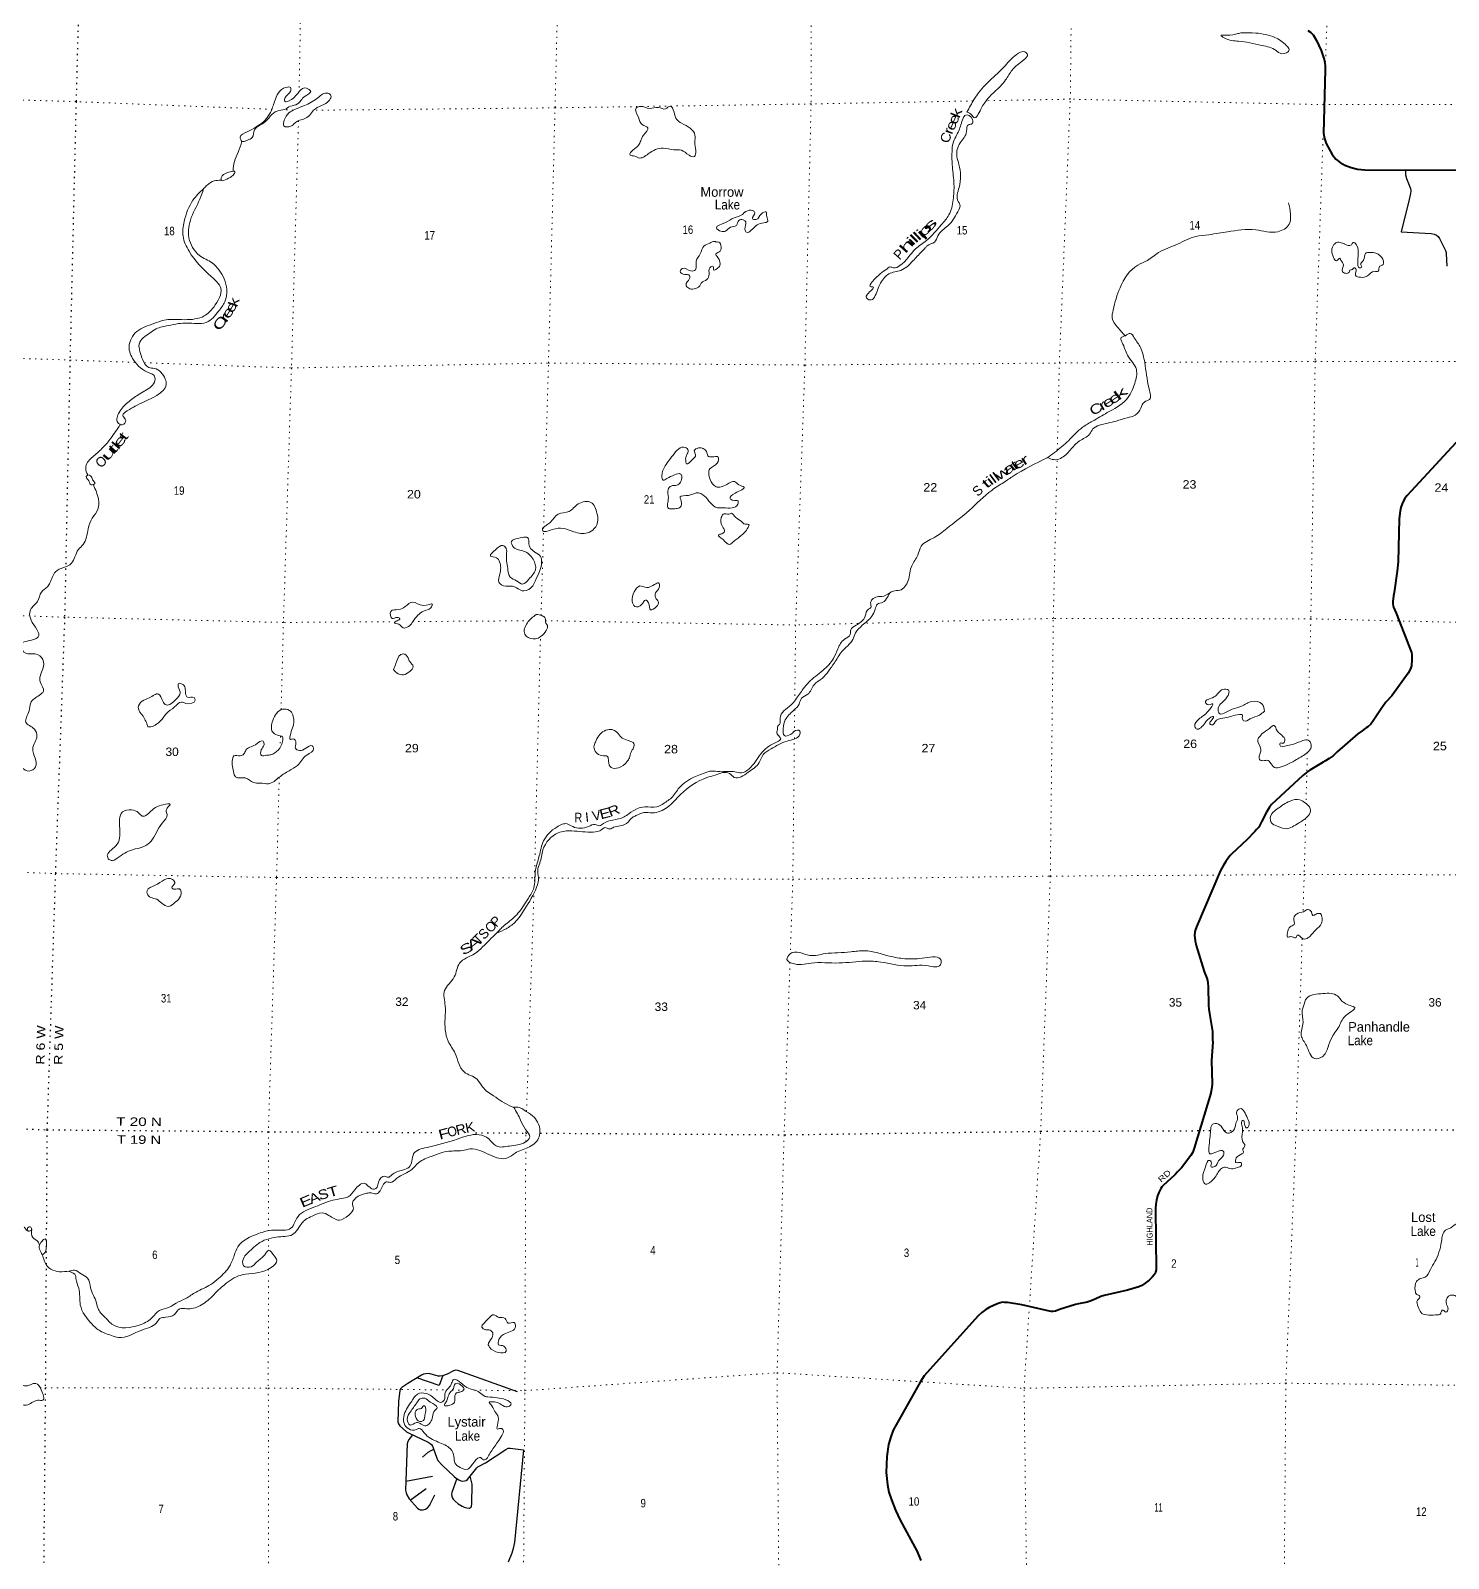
# Model space of a CAD drawing. Header units: feet. Extents: x -751810 to -497223, y -177792 to 12311.
# Drawn here: x -592076 to -562729, y -122322 to -90688 of the extents above; entities that cross this region are included whole.
import ezdxf
from ezdxf.enums import TextEntityAlignment as Align

# ---------------------------------------------------------------- set-up
doc = ezdxf.new("R2010")
doc.units = ezdxf.units.FT
doc.header["$LTSCALE"] = 80
doc.linetypes.add('DOTTED', pattern=[1.5, 0.3, -1.2])
for name, color, linetype, lineweight in [('26', 7, 'Continuous', 40), ('29', 7, 'Continuous', 25), ('39', 7, 'Continuous', 13), ('6', 7, 'DOTTED', 25), ('7', 7, 'DOTTED', 13)]:
    doc.layers.add(name, color=color, linetype=linetype, lineweight=lineweight)
doc.layers.add('27', color=7, linetype='Continuous')
doc.layers.add('41', color=7, linetype='Continuous')

msp = doc.modelspace()

# ---------------------------------------------------------------- linework, layer by layer
at = {"layer": '26'}
for points in [[(-565636.21, -90687.45), (-565582.29, -90724.38), (-565528.52, -90778.18), (-565459.86, -90890.88), (-565362.26, -91101.75), (-565304.12, -91289.15), (-565281.2, -91409.41), (-565281.17, -91505.6), (-565314.76, -92810.74), (-565297.32, -92921.15), (-565259.65, -93028.27), (-565134.3, -93252.16), (-565057.17, -93351.53), (-564970.94, -93422.9), (-564870.78, -93477.06), (-564744.78, -93521.14), (-564609.12, -93559.55), (-564460.78, -93574.95), (-561852.76, -93577.51)], [(-561980.02, -98716.33), (-562094.25, -98772.17), (-562139.71, -98796.61), (-562191.03, -98831.35), (-562239.42, -98869), (-562328.12, -98953.62), (-563585.22, -100312.76), (-563636.43, -100387.01), (-563683.56, -100484.86), (-563713.5, -100562.75), (-563731.03, -100640.52), (-563748.42, -100799.19), (-563765.99, -101685.56), (-563790.55, -101878.27), (-563853.91, -102322.14)], [(-563853.91, -102322.14), (-563864.15, -102393.88), (-563877.48, -102511.17), (-563877.72, -102558.73), (-563872.1, -102597.25), (-563863.14, -102624.15), (-563807.58, -102749.68), (-563494.76, -103565.28), (-563485.89, -103607.77), (-563485.89, -103640.05), (-563487.69, -103715.36), (-563496.65, -103839.1), (-563498.44, -103862.41), (-563516.36, -103903.66), (-563565.33, -103990.28), (-563903.17, -104462.83), (-564026.36, -104595.81), (-564123.49, -104731.66), (-564284.32, -104982.33), (-564337.46, -105051.1), (-564395.44, -105102.48), (-564434.87, -105127.58), (-564449.05, -105138.1), (-564517.31, -105186.76), (-564603.75, -105249.87), (-565028.91, -105624.01)], [(-565028.91, -105624.01), (-565118.03, -105702.43), (-565195.66, -105761.52), (-565276.31, -105811.73), (-565323.86, -105838.7), (-565594.96, -106001.02), (-565636.54, -106028.72), (-565674.18, -106057.41), (-565739.6, -106113.12), (-566388.37, -106712.87), (-566434.97, -106770.25), (-566493.52, -106870.16), (-566594.81, -107070.38), (-566624.94, -107128.91), (-566655.41, -107179.12), (-566702.87, -107232.08), (-566736.95, -107269.69), (-566753.08, -107287.62), (-566892.89, -107437.42), (-567218.97, -107739.01), (-567245.94, -107766.43), (-567276.4, -107804.09), (-567334.8, -107892.39), (-567392.9, -107983.42), (-567443.6, -108076.24), (-567943.53, -109242.88), (-567970.88, -109318.53), (-567979.85, -109357.98), (-567981.62, -109419.01), (-567974.47, -109531.93), (-567950.43, -109629.69), (-567785.33, -110169.38), (-567729.84, -110311.12), (-567717.29, -110355.95), (-567708.7, -110405.77), (-567701.16, -110490.45), (-567698.06, -110869.76), (-567690.41, -110951.32), (-567675.63, -111041.85), (-567640.15, -111244.62), (-567615.52, -111410.74), (-567611.26, -111584.24), (-567607.97, -111631), (-567633.64, -112012.86), (-567621.6, -112495.05), (-567626.8, -112575.17), (-567648.03, -112683.65), (-567648.17, -112687.68), (-567990.2, -113827.33), (-568021.09, -113909.39), (-568039.01, -113945.25), (-568063.81, -113982.11), (-568255.32, -114231.74), (-568340.93, -114326.57)], [(-568340.93, -114326.57), (-568376.85, -114367.58), (-568403.72, -114396.13), (-568623.63, -114592.41), (-568660.02, -114631.19), (-568681.52, -114661.68), (-568725.38, -114746.25), (-568751.42, -114814.11), (-568772.86, -114901.91), (-568785.47, -114989.85), (-568790.85, -115078.7), (-568776.99, -116349.13), (-568789.96, -116398.48), (-568800.71, -116425.38), (-568816.61, -116450.62), (-568863.44, -116500.7), (-568924.86, -116557.88), (-569030.11, -116644.16), (-569073.13, -116671.06), (-569134.84, -116698.05), (-569374.7, -116768.68), (-569853.28, -116875.71), (-569923.53, -116901.5), (-570028.87, -116950.5), (-570126.05, -116989.37), (-570206.14, -117015.15), (-570385.92, -117048.55), (-570451.29, -117063.43), (-570777.52, -117169.6), (-570863.54, -117200.09), (-570910.14, -117209.05), (-570953.15, -117210.85), (-570988.99, -117205.47), (-571079.11, -117179.6), (-571558.58, -117072.92), (-571857.32, -117025.25), (-571918.25, -117019.87), (-571955.31, -117019.4), (-572004.28, -117027.04), (-572047.29, -117041.39), (-572146.65, -117083.58), (-572235.47, -117127.46), (-572304.41, -117167.03), (-572387.81, -117227.89), (-572463.73, -117296.78), (-573527.67, -118476.9), (-573579.63, -118544.15), (-573663, -118671.96), (-574219.67, -119669.4), (-574271.42, -119803.04), (-574320.1, -119964.4), (-574352.45, -120209.25), (-574365.64, -120543.44), (-574337.94, -120798.35), (-574309.05, -120948.97), (-574259.72, -121107.36), (-574176.43, -121325.56), (-574074.56, -121528.79), (-573724.04, -122181.49), (-573649.68, -122365.39)]]:
    msp.add_lwpolyline(points, dxfattribs=at)
at = {"layer": '29'}
for p, q in [((-584307.68, -120719.6), (-583753.57, -120618.26)), ((-584217.82, -121112.93), (-583890.27, -120874.89))]:
    msp.add_line(p, q, dxfattribs=at)
for points in [[(-563619.16, -93575.78), (-563614.5, -93675.58), (-563600.28, -93753.43), (-563515.6, -93961.72), (-563508.47, -94007.96), (-563511.3, -94058.54), (-563545.01, -94186.52), (-563706.15, -94858.03), (-563089.75, -94892.29), (-563024.29, -94906.2), (-562979.13, -94925.56), (-562942.58, -94953.53), (-562911.98, -94995.77), (-562792.07, -95243.98), (-562779.17, -95282.7), (-562777.37, -95301.84), (-562762.01, -95568.5)], [(-581994.27, -118871.08), (-583234.46, -118430.31), (-583279.69, -118423.99), (-583320.47, -118436.77), (-583456.05, -118504.1), (-583552.68, -118540.04), (-583597.83, -118548.64), (-583639.47, -118545.7), (-583804.58, -118497.01), (-583845.1, -118492.7), (-583892.4, -118497.01), (-583939.7, -118507.76), (-583983.69, -118526.62), (-584270.63, -118700.65), (-584390.17, -118783.16), (-584418.12, -118811.13), (-584432.58, -118845.68), (-584462.28, -119070.82), (-584471.87, -119495.3), (-584461.94, -119536.76), (-584435.32, -119574.9), (-584293.75, -119702.52), (-584242.89, -119731.97), (-583844.13, -119913.96), (-583802.11, -119942.81), (-583780.61, -119964.32), (-583754.81, -120000.9), (-583742.87, -120031.58), (-583670.17, -120249.3), (-583643.54, -120296.72), (-583559.45, -120389.36), (-583310.86, -120625.8), (-583266.73, -120659.24), (-583214.05, -120691.51), (-583166.79, -120714.28), (-583138.26, -120720.56), (-583093.1, -120718.41), (-583060.85, -120707.65), (-583033.8, -120685.48), (-582841.42, -120446.45), (-582821.1, -120429.03), (-582802.83, -120417.2), (-582658.4, -120340.29), (-582238.65, -120064.84), (-582188.95, -120041.76), (-582145.82, -120039.03), (-581874.15, -120074.37), (-582060.57, -121993.76), (-582085.75, -122115.78), (-582111.55, -122210.44), (-582191.05, -122401.83)], [(-583546.14, -118537.61), (-583616.38, -118743.97), (-584079.74, -118584.87)], [(-584168.52, -119765.91), (-584238.59, -119852.45), (-584266.54, -119899.78), (-584281.84, -119946.9), (-584313.92, -120906.17), (-584304.17, -120962.6), (-584286.97, -121007.78), (-584238.36, -121089.68), (-584066.87, -121283.77), (-584037.55, -121304.68), (-584011.75, -121313.29), (-583974.66, -121316.51), (-583949.36, -121313.06), (-583904.24, -121302.53), (-583878.98, -121288.55), (-583860.18, -121273.03), (-583814.75, -121219.76), (-583801.58, -121199.26), (-583711.26, -121008.66)], [(-583962.12, -120223.52), (-583847.33, -120121.63), (-583784.91, -120084.81), (-583731, -120062.07)], [(-583256.39, -120665.57), (-583355.21, -120955.43), (-583363.48, -121000.25), (-583359.18, -121030.37), (-583344.13, -121071.24), (-583330.6, -121093.24), (-583290.91, -121137.94), (-583224.88, -121192.82), (-583142.55, -121243.36), (-583100.62, -121261.65), (-583044.72, -121275.63), (-583000.64, -121281.01), (-582985.59, -121278.86), (-582968.3, -121270.12), (-582956.56, -121259.5), (-582947.96, -121243.36), (-582944.35, -121194.1), (-582934.13, -120786.92), (-582977.54, -120615.57)]]:
    msp.add_lwpolyline(points, dxfattribs=at)
at = {"layer": '39'}
for points in [[(-567008.99, -90733.77), (-566717.14, -90740.66), (-566320.53, -90830.67), (-566078.94, -91001.71), (-566026.53, -91083.6), (-566181.64, -91168.67), (-566296.83, -91101.43), (-566590.34, -90995.7), (-567073.59, -90907.68), (-567374.01, -90838.09), (-567435.35, -90792.28), (-567330.44, -90784.67), (-567083.9, -90750.16), (-567008.99, -90733.77)], [(-572694.8, -92375.66), (-572544.23, -92111.55), (-572276.34, -91775.07), (-571938.35, -91454.36), (-571670.05, -91184.44), (-571493.58, -91132.14), (-571442.46, -91183.75), (-571513.51, -91290.97), (-571760.42, -91508.97), (-571894.18, -91711.49), (-572115.36, -91948.25), (-572406.11, -92314.43), (-572549.3, -92490.52), (-572598.27, -92432.9), (-572694.8, -92375.66)], [(-587704.16, -92986.12), (-587736.29, -92898.65), (-587590.53, -92783.12), (-587111.76, -92387.09), (-587025.68, -92157.23), (-586789.05, -91864.38), (-586694.55, -91870.64), (-586698.55, -91953.22), (-586804.25, -92077.76), (-586816.01, -92148.06), (-586678.36, -92119.04), (-586362.53, -91882.5), (-586277.48, -91947.01), (-586394.73, -92049.1), (-586483.46, -92137.75), (-586547.55, -92206.82), (-586697.76, -92255.7), (-586818.16, -92321.42), (-586974.07, -92356.06), (-587249.79, -92599.59), (-587438.6, -92746.37), (-587490.73, -92904.44), (-587582.61, -92956.72), (-587651.73, -92983.32), (-587704.16, -92986.12)], [(-586539.82, -92555.84), (-586305.64, -92448.44), (-586216.38, -92337.63), (-585889.1, -92127.57), (-585858.69, -92035.53), (-585923.95, -91985.6), (-586127.6, -92079.6), (-586409.44, -92242.33), (-586610.74, -92322.28), (-586727.26, -92394.14), (-586825.59, -92547.09), (-586832.38, -92661.86), (-586687.46, -92665.28), (-586605.49, -92606.72), (-586539.82, -92555.84)], [(-578602.05, -92607.91), (-578323.96, -92852.41), (-578327.54, -93001.54), (-578309.47, -93171.35), (-578336.67, -93297.74), (-578444.78, -93270.99), (-578605.35, -93164.37), (-578760.24, -93156.69), (-578984.95, -93121.14), (-579289.92, -93240.98), (-579493.29, -93322.9), (-579549.02, -93295.37), (-579597.08, -93284.15), (-579674.95, -93256.1), (-579610.38, -93166.89), (-579493.08, -93062.78), (-579389.42, -92855.52), (-579303.11, -92700.27), (-579416.34, -92635.09), (-579495.24, -92482), (-579543.12, -92295.36), (-579469.32, -92260.77), (-579263.34, -92301.95), (-579079.54, -92280.07), (-578931.22, -92309.78), (-578839.19, -92251.46), (-578757.61, -92376.39), (-578700.9, -92530.97), (-578602.05, -92607.91)], [(-574352.97, -95626.7), (-574655.02, -95890.98), (-574697.65, -95988.78), (-574631.47, -96000.43), (-574658.85, -96050.19), (-574771.8, -96224.97), (-574704.33, -96266.89), (-574548.43, -96064.89), (-574399.04, -95798.21), (-574312.75, -95727.66), (-574061.23, -95652.93), (-573812.84, -95457.14), (-573633.07, -95267.8), (-573558.67, -95188.9), (-573517.3, -95143.5), (-573366.47, -95068.42), (-573296.85, -94936.97), (-573088.42, -94728.14), (-572884.15, -94440.58), (-572840.26, -94290.38), (-572878.97, -94224.94), (-572857.9, -93935.07), (-572860.62, -93461.15), (-572903.04, -93298.83), (-572835.73, -93012.07), (-572701.1, -92773.27), (-572665.6, -92636.99), (-572598.84, -92624.45), (-572580.42, -92528.1), (-572727.28, -92437.93), (-572773.16, -92503.39), (-572863.99, -92763.38), (-572980.9, -93018.73), (-573003.42, -93201.69), (-572996.69, -93508.35), (-572963.13, -93872.1), (-572980.94, -94194.31), (-573069.01, -94506.79), (-573224.86, -94706.78), (-573528.73, -95032.33), (-573756.56, -95210.45), (-574081.05, -95555.67), (-574213.04, -95600.96), (-574289.14, -95583.03), (-574354.66, -95627.86)], [(-587700.58, -92985.93), (-587781.94, -93206.09), (-587855.03, -93397.94), (-587883.98, -93596.89)], [(-587883.98, -93596.89), (-588001.54, -93628.4), (-588129.05, -93738.31), (-588126.38, -93794.83), (-588016.91, -93765.15), (-587884.04, -93683.59), (-587850.1, -93611.8), (-587883.98, -93596.89)], [(-588133.83, -93788.42), (-588277.58, -93801.35), (-588418.64, -93888.76), (-588496.92, -93961.52)], [(-588497.26, -93962.77), (-588714.13, -94200.39), (-588895.92, -94641.74), (-588919.38, -94947.68), (-588795.85, -95255.08), (-588335.24, -95782.14), (-588139.62, -96022.68), (-588285.93, -96412.43), (-588481.7, -96597.36), (-588884.33, -96674.58), (-589156.11, -96670.18), (-589309.52, -96684.71), (-589524.72, -96756.26), (-589874.99, -96917.39), (-590037.73, -97236.18), (-589945.58, -97508.55), (-589605.72, -97780.72), (-589528.09, -97818.85), (-589502.67, -97934.38), (-589580.15, -98057.57), (-589848.14, -98230.72), (-590063.36, -98386.96), (-590241.54, -98594.48), (-590270.73, -98803.5), (-590177.19, -98850.07), (-590104.66, -98765.07), (-590119.99, -98732.45), (-590166.61, -98660.77), (-590073.56, -98560.13), (-589910.11, -98463.16), (-589465.75, -98241.75), (-589267, -98016.56), (-589288.49, -97905.15), (-589516.8, -97684.01), (-589627.12, -97665.28), (-589752.21, -97507.06), (-589812.41, -97330.21), (-589828.9, -97178.59), (-589743.23, -97049.54), (-589616.11, -96955.75), (-589474.95, -96864.31), (-589227.65, -96797.55), (-589017.2, -96756.13), (-588644.54, -96752.82), (-588438.6, -96731.46), (-588183.3, -96499.55), (-588053.76, -96304.99), (-588013.44, -96051.87), (-588070.51, -95828.72), (-588316.38, -95500.29), (-588580.46, -95342.83), (-588797.32, -94980.81), (-588748.96, -94560.51), (-588549.2, -94125.64), (-588503.57, -93986.15), (-588496.92, -93961.52)], [(-566036.22, -94253.21), (-565997.55, -94488.03), (-566026.79, -94699.06), (-566260.07, -94852.86), (-566718.32, -94813.83), (-567303.34, -94854.47), (-567485.22, -94880.43), (-567687.47, -94915.99), (-567960.17, -94949.89), (-568336.61, -95110.39), (-568729.49, -95284.63), (-568958.94, -95446.58), (-569156.66, -95544.76), (-569526.36, -96011.92), (-569668.43, -96476.38), (-569686.54, -96643.32), (-569580.24, -96829.32), (-569418.16, -97008.34)], [(-577270.37, -94436.15), (-577128.96, -94415.09), (-577087.71, -94458.41), (-577134.99, -94582.32), (-577058.94, -94602.26), (-576949.26, -94479.82), (-576853.73, -94443.76), (-576839.91, -94538.86), (-576816.11, -94638.23), (-576901.47, -94670.5), (-577035.34, -94709.68), (-577165.1, -94829.63), (-577256.59, -94865.78), (-577289.26, -94800.49), (-577273.51, -94647.61), (-577326.88, -94606.02), (-577415.88, -94622.07), (-577464.6, -94721.74), (-577590.41, -94761.12), (-577692.99, -94839.36), (-577787.78, -94845.19), (-577878.68, -94772.47), (-577702.96, -94667.73), (-577513.2, -94565.33), (-577342.34, -94494.75), (-577284.67, -94441.67), (-577269.78, -94435.92)], [(-577887.15, -95066.73), (-577831.45, -95070), (-577820.19, -95271.91), (-577850.72, -95285.31), (-577889.64, -95312.62), (-577851.18, -95388.13), (-577808.8, -95552.46), (-577870.83, -95619.56), (-577935.92, -95646.25), (-577948.22, -95571.36), (-578013.31, -95598.05), (-578030.64, -95732.74), (-578079.55, -95840.48), (-578194.16, -95916.42), (-578225.8, -95976.16), (-578344.09, -96037.9), (-578454.51, -96023.2), (-578509.32, -95957.38), (-578437.59, -95821.95), (-578438.1, -95759.43), (-578534.23, -95737), (-578629.49, -95678.29), (-578589.75, -95616.72), (-578409.66, -95665.33), (-578314.38, -95639.35), (-578300.15, -95466.27), (-578215.86, -95310.98), (-578139.48, -95149.44), (-578019.18, -95087.76), (-577917.66, -95053.85), (-577887.15, -95066.73)], [(-564884.46, -95101.06), (-564738.01, -95124.67), (-564698.51, -95073.18), (-564639.19, -95118.94), (-564597.35, -95305.44), (-564602.67, -95527.12), (-564572.16, -95598.41), (-564525.72, -95593.46), (-564542.48, -95536.61), (-564487.87, -95443.12), (-564448.25, -95302.9), (-564345.02, -95281.14), (-564139.3, -95352.53), (-564072.43, -95503.33), (-564101.72, -95549.01), (-564154.59, -95569.95), (-564181.16, -95670.14), (-564257.75, -95672.37), (-564402.98, -95765.74), (-564550.74, -95796.53), (-564652.43, -95753.8), (-564640.28, -95667.38), (-564647.17, -95618.83), (-564684.93, -95597.77), (-564714.03, -95635.4), (-564752.42, -95640.54), (-564798.25, -95703.99), (-564878.91, -95708.13), (-564920.55, -95680.94), (-564901.06, -95540.25), (-564953.08, -95442.23), (-564974.3, -95403.42), (-565046.01, -95454.16), (-565106.85, -95388.2), (-565098.35, -95118.19), (-565018.64, -95069.66), (-564924.52, -95092.05), (-564881.82, -95101.49)], [(-571034.83, -99533.34), (-570881.11, -99422.03), (-570595.37, -99180.74), (-570300.66, -98901.36), (-570094.22, -98775.16), (-569789.91, -98598.84), (-569398.87, -98333.82), (-569221.52, -97993.19), (-569188.48, -97707.64), (-569372.63, -97408.9), (-569483.08, -97144.16), (-569511.38, -97064.85), (-569415.32, -97006.62)], [(-569415.32, -97006.62), (-569317.5, -96958.52), (-569231.11, -97051.29), (-569102.96, -97249.91), (-569015.72, -97558.46), (-568922.16, -98107.12), (-568919.34, -98324.97), (-569021.34, -98379.02), (-569096.85, -98504.28), (-569215.21, -98652.72), (-569381.62, -98705.25), (-569604.82, -98774.6), (-569953.3, -98861.15), (-570086.02, -98936.66), (-570159.18, -99047.86), (-570361.84, -99184.23), (-570557.75, -99375.21), (-570757.21, -99545.93), (-570900.84, -99572.79), (-571025.86, -99526.84)], [(-590222.44, -98847.51), (-590413.53, -99130.83), (-590579.25, -99322.52), (-590764.57, -99491.56), (-590924.25, -99683.39), (-590925.48, -99818.46), (-590891.08, -99889.97)], [(-578623.46, -100037.97), (-578596.74, -99931.73), (-578621.46, -99870.65), (-578746.73, -99887.86), (-578907.68, -99964.72), (-578978.96, -99997.32), (-579009.03, -99907.89), (-578956.41, -99729.67), (-578783.35, -99483.71), (-578527.68, -99320.36), (-578464.67, -99380.32), (-578499.25, -99478.31), (-578516, -99588.82), (-578499.53, -99657.77), (-578374.52, -99567.96), (-578311.81, -99472.65), (-578337.96, -99387.34), (-578247.99, -99330.99), (-578088.57, -99401.29), (-578056.53, -99492.78), (-577970.51, -99516.99), (-577843.65, -99517.97), (-577864.82, -99644.5), (-578016.62, -99759.89), (-578009.87, -99981.86), (-577888.61, -100131.92), (-577663.93, -100084.79), (-577505.48, -100028.03), (-577416.35, -100090.63), (-577306.81, -100141.61), (-577491.01, -100264.3), (-577594.41, -100376.8), (-577538.93, -100414.4), (-577432.49, -100426.99), (-577436.05, -100491.43), (-577736.03, -100571.07), (-577896.81, -100557.19), (-578034.71, -100428.92), (-578160.48, -100298.92), (-578252.15, -100258.45), (-578456.85, -100312.1), (-578630.82, -100344.29), (-578599.56, -100468.03), (-578646.31, -100569.77), (-578743.41, -100587.64), (-578872.13, -100580.57), (-578874.86, -100358.7), (-578878.89, -100191.24), (-578816.71, -100118.1), (-578697.52, -100102.76), (-578623.46, -100037.97)], [(-571034.83, -99533.34), (-571736.73, -99912.01), (-571931.19, -100042.52), (-572182.88, -100207.99), (-572645.98, -100622.53), (-573112.19, -100998.7), (-573378.55, -101188.01), (-573642.61, -101365.28), (-573711.42, -101547.15), (-573837.62, -101770.02), (-573911.45, -102076.79), (-574083.4, -102276.39), (-574224.83, -102295.24), (-574295.33, -102334.64)], [(-590890.95, -99889.85), (-590921.87, -99919.37), (-590869.75, -100013.35), (-590823.38, -100095.1), (-590746.11, -100064.66), (-590790.57, -99986.99), (-590832.96, -99907.35), (-590891.08, -99889.97)], [(-590773.54, -100097.01), (-590671.43, -100393.09), (-590680.4, -100598.55), (-590799.68, -100785.28), (-590881.44, -101003.15), (-590989.97, -101329.27), (-591087.19, -101435.86), (-591230.94, -101718.81), (-591561.42, -101894.51), (-591673.67, -102123.75), (-591727.94, -102203.13), (-591849.45, -102315.2), (-591932.65, -102508.83), (-592075.7, -102678.87), (-592066.74, -102892.83), (-591920.08, -103243.11), (-592014.03, -103297.36), (-592286.65, -103411.91), (-592175.94, -103581.89), (-591982.9, -103594.51), (-591820.56, -103711.25), (-591823.24, -103906.78), (-591879.95, -104171.62), (-591810.18, -104368.86), (-591890.61, -104447.62), (-592073.72, -104608.65), (-592105.92, -104775.25), (-592173.93, -105007.55), (-591996.22, -105154.91), (-591943.35, -105301.34), (-592032.02, -105555.34), (-591972.69, -105935.83), (-592105.6, -106019.4), (-592436.19, -105864.4), (-592523.76, -105904.68), (-592518.18, -106007.65), (-592606.81, -106092.27), (-592545.13, -106291.34), (-592556.67, -106436.25), (-592704.29, -106461), (-592852.45, -106592.6), (-592831.35, -106720.14), (-592643.04, -106845.56), (-592296.12, -107075.55), (-592307.27, -107204.34), (-592622.53, -107249.33), (-592926.36, -107405.5), (-592839.45, -107728.16), (-592641.44, -107952.62), (-592535.07, -108051.92), (-592607.94, -108151.02), (-592797.07, -108227.22), (-593025.91, -108447.67), (-593124.1, -108594.57), (-593004.11, -108881.71), (-593065.51, -109089.97), (-593123.89, -109340.65), (-593262.68, -109333.35), (-593423.55, -109490.87), (-593496.48, -109552.93)], [(-581477.1, -100994.41), (-581412.31, -100940.1), (-581328.29, -100879.57), (-581152.84, -100702.23), (-580929.93, -100644.97), (-580740.92, -100490.13), (-580476.33, -100458.06), (-580352.83, -100682.78), (-580332.16, -100828.45), (-580408.79, -101000.05), (-580545.87, -101089.58), (-580831.26, -101064.7), (-581055.14, -100994.9), (-581279.34, -101021.87), (-581479, -101033.3), (-581477.1, -100994.41)], [(-577384.73, -101155.01), (-577222.09, -100974.37), (-577206.74, -100922.31), (-577286.96, -100908.32), (-577362.19, -100854.12), (-577482.94, -100766.58), (-577569.57, -100683.88), (-577624.35, -100700.74), (-577722.83, -100692.37), (-577781.18, -100773.66), (-577755.44, -100959.78), (-577709.55, -101061.69), (-577771.05, -101106.61), (-577836.09, -101131.29), (-577743.76, -101228.24), (-577605.19, -101328.3), (-577508.7, -101251.93), (-577430.81, -101195.29), (-577385.98, -101155.93)], [(-581825.94, -101174.6), (-581988.57, -101202.76), (-582123.02, -101266.13), (-582081.49, -101382.05), (-581860.1, -101471.96), (-581674.63, -101631.6), (-581625.51, -101850.53), (-581761.09, -102044.94), (-581890.46, -102148.76), (-582019.7, -102079.17), (-582146.82, -102005.6), (-582200.84, -101822.85), (-582226.07, -101531.89), (-582231.27, -101412.79), (-582302.23, -101348.61), (-582449.38, -101437.9), (-582559.25, -101568.39), (-582431.2, -101603.67), (-582366.82, -101689.88), (-582362.9, -101946.06), (-582384.89, -102106.86), (-582239.94, -102192.95), (-582103.02, -102194.16), (-581867.68, -102290.45), (-581681.85, -102183.93), (-581626.81, -102072.31), (-581533.31, -101868.83), (-581498.86, -101692.2), (-581518.33, -101580.84), (-581636.97, -101489.32), (-581763.74, -101316.95), (-581788.82, -101187.3), (-581826.77, -101174.31)], [(-579288.08, -102218.19), (-579159.77, -102158.71), (-579078.29, -102120.3), (-579066.58, -102219.38), (-579139.78, -102332.59), (-579142.01, -102425.3), (-579079.88, -102521.53), (-579122.41, -102615.3), (-579242.81, -102681.02), (-579283.61, -102534.88), (-579344.7, -102478.99), (-579429.55, -102573.78), (-579565.42, -102612.92), (-579621.18, -102502.72), (-579580.35, -102312.12), (-579468.61, -102187.72), (-579322.35, -102219.4), (-579288.08, -102218.19)], [(-582431.67, -109376.09), (-582233.09, -109284.91), (-582054.73, -109154.02), (-581846.62, -108874.61), (-581602.14, -108422.64), (-581563.08, -108221.92), (-581579.58, -108070.3), (-581535.89, -107928.16), (-581470.78, -107649.41), (-581154.25, -107299.96), (-580871.3, -107258.24), (-580432.89, -107284.71), (-580254.36, -107230.44), (-580188.98, -107191.66), (-580086.91, -107218.26), (-580007.54, -107183.84), (-579871.95, -107156.79), (-579706.88, -107075.99), (-579617.96, -106979.28), (-579546.59, -106942.65), (-579381.95, -106879.99), (-579204.82, -106884.17), (-578898.03, -106772.43), (-578623.74, -106504.67), (-578077.65, -106156.6), (-577909.19, -106102.1), (-577610.32, -106068.82), (-577509.6, -106151.85), (-577220, -106044.04), (-576996.74, -105845.34), (-576910.1, -105675.99), (-576750.29, -105562.81), (-576418.08, -105399.24), (-576150.77, -105254.31), (-576151.28, -105191.79), (-576205.2, -105172.37), (-576344.29, -105261.85), (-576473.79, -105287.02), (-576496.52, -105143.32), (-576453.92, -104962.85), (-576279.91, -104761.27), (-576170.13, -104634.81), (-576116.81, -104511.05), (-575990.03, -104431.37), (-575860.39, -104232.78), (-575690.08, -104101.69), (-575561.56, -103949.46), (-575438.69, -103780.96), (-575284.03, -103546.67), (-575058.48, -103295.9), (-575000.84, -103160.14), (-574860.1, -103002.14), (-574664.28, -102815.2), (-574594.27, -102667.63), (-574547.57, -102567.91), (-574437.81, -102526.14), (-574336.52, -102417.62), (-574290.22, -102331.78)], [(-574295.33, -102334.64), (-574455.04, -102404.75), (-574527.6, -102407.07), (-574687.74, -102534.36), (-574686.14, -102635.22), (-574735.22, -102666.33), (-574801.2, -102813.99), (-574990.98, -103001.07), (-575098.02, -103097.36), (-575110.31, -103189.82), (-575227.51, -103289.9), (-575369.27, -103490.21), (-575458.6, -103687.73), (-575671.92, -103932.74), (-575967.92, -104181.85), (-576081.92, -104316.28), (-576161.07, -104425.32), (-576339.74, -104652.99), (-576561.79, -104926.02), (-576574.9, -105052.75), (-576612.1, -105092.2), (-576613.75, -105160.72), (-576632.98, -105206.65), (-576586.7, -105292.43), (-576549.96, -105355.8), (-576621.91, -105416.62), (-576828.06, -105530.73), (-576956, -105658.78), (-577202.47, -105973.9), (-577360.21, -106057.19), (-577496.73, -106035.2), (-577653.63, -106027.47), (-577812.84, -106031.78), (-577979.71, -106019.78), (-578135.81, -106062.47), (-578648.58, -106364.95), (-578810.71, -106574.87), (-578905, -106643.22), (-579113.26, -106761.31), (-579365, -106761.42), (-579514.92, -106798.22), (-579690.64, -106902.96), (-579792.97, -106971.12), (-580022.07, -107034.28), (-580219.2, -107108.27), (-580300.78, -107150.71), (-580390.82, -107126.41), (-580530.77, -107167.47), (-580855.08, -107169.9), (-580968.5, -107112.78), (-581183.55, -107178.29), (-581456.27, -107464.24), (-581548.4, -107778.65), (-581628.9, -108111.48), (-581658.89, -108437.43), (-581772.81, -108652.52), (-581987.73, -108964.03), (-582101.24, -109078.31), (-582319.1, -109260.7), (-582387.27, -109331.69), (-582430.6, -109375.03)], [(-584162.7, -102923.94), (-583939.99, -102707.38), (-583793.33, -102638.25), (-583757.56, -102574.57), (-583945.28, -102592.32), (-584163.08, -102520.64), (-584324.47, -102615.64), (-584458.86, -102677), (-584620.86, -102713.51), (-584592.19, -102861.38), (-584484.93, -102839.72), (-584431.21, -102867.2), (-584490.6, -102908.14), (-584545.96, -102949.18), (-584452.04, -102979.63), (-584363.2, -103054.31), (-584235.33, -103012.97), (-584162.7, -102923.94)], [(-581611.6, -102780.43), (-581792.89, -102949.57), (-581844.9, -103186.28), (-581676.08, -103285.04), (-581482.93, -103208.94), (-581382.93, -103070.14), (-581377.35, -103005.75), (-581408.49, -102960.65), (-581424.14, -102857.45), (-581491.22, -102799.4), (-581611.6, -102780.43)], [(-584563.16, -103916.66), (-584513.82, -103790.79), (-584412.8, -103609.68), (-584356, -103592.87), (-584263.38, -103677.73), (-584226.93, -103753.19), (-584156.89, -103855.67), (-584227.8, -103956.83), (-584354.33, -104026.44), (-584498.34, -103984.73), (-584563.16, -103916.66)], [(-589646.66, -105101.43), (-589748.16, -104883.28), (-589846.65, -104707.54), (-589768.88, -104572.26), (-589618.19, -104503.22), (-589427, -104425.05), (-589339.96, -104574.3), (-589269.29, -104650.58), (-589065.1, -104534.41), (-588977.42, -104405.41), (-589018.6, -104275.38), (-589010.96, -104209.02), (-588912.92, -104235.53), (-588861.4, -104438.39), (-588826.38, -104489.63), (-588691.66, -104498.85), (-588666.8, -104553.88), (-588861.68, -104617.84), (-588953.74, -104593.49), (-589095.09, -104693), (-589265.5, -104828.11), (-589332.09, -104917.28), (-589466.21, -105051.24), (-589584.31, -105104.91), (-589646.66, -105101.43)], [(-566536.91, -104783.32), (-566581.63, -104633.05), (-566799.87, -104579.51), (-566903.54, -104619.41), (-567025.9, -104683.07), (-567206.5, -104739.3), (-567482.27, -104817.49), (-567493.99, -104718.41), (-567313.36, -104492.79), (-567281.55, -104342.31), (-567398.05, -104329.48), (-567581.06, -104486.48), (-567756.97, -104599.29), (-567719.75, -104642.51), (-567608.56, -104624.97), (-567698.84, -104778.1), (-567898.24, -104946.82), (-567980.23, -105090.07), (-567947.27, -105143.27), (-567767.19, -105024.51), (-567643.51, -104906.44), (-567590.79, -104891.56), (-567618.46, -104953.41), (-567668.85, -105038.93), (-567637.23, -105063.87), (-567526.21, -104969.7), (-567353.77, -104917.31), (-567056.09, -104849.72), (-566993.89, -104859.25), (-566997.4, -104921.68), (-566964.63, -104982.95), (-566832.69, -104939.68), (-566641.45, -104859.5), (-566536.91, -104783.32)], [(-587859.99, -106095.31), (-587901.52, -105812.03), (-587866.75, -105705.98), (-587737.78, -105702.97), (-587658.36, -105666.53), (-587620.29, -105590.81), (-587422.14, -105474.49), (-587263.25, -105399.6), (-587242.95, -105476.7), (-587301.78, -105578.15), (-587296.68, -105701.28), (-587193.79, -105693.62), (-587100.86, -105681.7), (-586951.55, -105586.41), (-586858.68, -105409.14), (-586864.45, -105314.23), (-586966.24, -105275.54), (-587067.34, -105208.63), (-587063.69, -104972.79), (-586862.78, -104741.6), (-586718.29, -104763.16), (-586626.81, -104979.06), (-586704.81, -105291.78), (-586704.49, -105362.36), (-586643.91, -105355.73), (-586583.31, -105431.76), (-586594.17, -105548.46), (-586512.71, -105594.74), (-586378.65, -105547.49), (-586246.61, -105500.2), (-586217.67, -105553.31), (-586357.89, -105689.13), (-586550.31, -105902.37), (-586726.22, -106015.18), (-586930.84, -106149.49), (-587151.57, -106283.42), (-587330.46, -106269.11), (-587459.09, -106258.02), (-587631.98, -106161.18), (-587830.91, -106142.38), (-587859.99, -106095.31)], [(-579834.17, -105338.97), (-579688.64, -105394.71), (-579589.31, -105451.5), (-579593.26, -105532.06), (-579647.96, -105629.58), (-579678.95, -105745.8), (-579735.38, -105831.18), (-579907.46, -105952.14), (-580056.41, -105948.63), (-580113.69, -105818.22), (-580133.46, -105718.95), (-580255.85, -105699.94), (-580414.58, -105516.73), (-580386.04, -105418.6), (-580316.47, -105289.17), (-580063.59, -105158.02), (-579965.79, -105194.6), (-579869.63, -105299.71), (-579834.17, -105338.97)], [(-566584.13, -105239.94), (-566434.63, -105136.59), (-566332.53, -105078.51), (-566293.97, -105149.99), (-566178.27, -105279.76), (-566114.41, -105388.13), (-566156.07, -105445.63), (-566210.32, -105440.31), (-566221.25, -105476.35), (-566058.55, -105494.3), (-565829.31, -105425.1), (-565609, -105391.98), (-565567.67, -105515.96), (-565649.03, -105633.01), (-565872.15, -105783.02), (-566194, -105934.73), (-566329.2, -105945.65), (-566423.25, -105836.56), (-566462.68, -105801.36), (-566567.49, -105804.93), (-566637.41, -105781.1), (-566617.58, -105626.31), (-566615.59, -105543.68), (-566675.79, -105366.83), (-566634.03, -105305.3), (-566584.13, -105239.94)], [(-565675.32, -106692.15), (-565807.51, -106613.3), (-566007.55, -106640.84), (-566271.27, -106804), (-566409.91, -106958.02), (-566385.17, -107101.77), (-566287.7, -107152.46), (-566087.78, -107213.63), (-565835.28, -107098.6), (-565650.93, -106969.86), (-565583.42, -106842.4), (-565607.65, -106761.18), (-565676.46, -106690.99)], [(-590467.6, -107836.52), (-590486.61, -107789.69), (-590312.16, -107569.98), (-590229.02, -107211), (-590172.44, -106867.52), (-589988.06, -106821.46), (-589838.55, -106885.48), (-589763.61, -106951.77), (-589561.25, -106827.49), (-589330.99, -106715.97), (-589187.89, -106711.28), (-589210.85, -106745.02), (-589269.44, -106836.39), (-589249.28, -106919.54), (-589352.27, -107098.59), (-589582.78, -107472.24), (-589730.46, -107583.7), (-589967.65, -107648.68), (-590281.99, -107822.75), (-590408.04, -107872.2), (-590467.6, -107836.52)], [(-589462.64, -108674.85), (-589663.22, -108557.2), (-589665.89, -108500.68), (-589495.97, -108385.72), (-589136.65, -108267.16), (-589090.04, -108338.83), (-589152.75, -108434.14), (-589099.17, -108467.67), (-588990.19, -108458.14), (-588971.68, -108609.81), (-589075.28, -108730.37), (-589220.51, -108823.73), (-589359.86, -108755.92), (-589462.64, -108674.85)], [(-565726.27, -108932.09), (-565872.45, -108981.07), (-565930.84, -109064.39), (-565923.97, -109197.63), (-566005.6, -109242.09), (-566058.97, -109367.86), (-566059.09, -109456.59), (-565986.38, -109448.22), (-565942.34, -109459.34), (-565894.33, -109472.57), (-565856.79, -109419.01), (-565737.76, -109494.41), (-565630.41, -109468.71), (-565473.46, -109307.06), (-565353.43, -109172.78), (-565344.82, -109066.11), (-565378.82, -108972.55), (-565467.68, -108982.55), (-565532.72, -109007.23), (-565580.76, -108911.33), (-565646.7, -108889.61), (-565726.27, -108932.09)], [(-582430.6, -109375.03), (-582719.47, -109662.61), (-582883.98, -109803.92), (-583194.67, -109994.2), (-583306.31, -110281.94), (-583506.42, -110563.55), (-583493.84, -110878.41), (-583496.01, -111136.46), (-583432.91, -111611.81), (-583287.96, -111865.27), (-583103.88, -112250.72), (-582833.62, -112402.27), (-582720.6, -112560.2), (-582491.43, -112745.07), (-582140.05, -112957.01), (-582072.19, -112982.81)], [(-575631.51, -109795.47), (-575948.69, -109836.38), (-576354.74, -109804.63), (-576420.55, -109919.75), (-576319.14, -109999.05), (-575922.32, -109996.3), (-575342.24, -109993.85), (-574791.48, -109954.41), (-574477.77, -109973.91), (-573931.93, -110055.34), (-573498.84, -110051.43), (-573244.69, -110035.25), (-573230.29, -109938.8), (-573563.4, -109888.6), (-573942.49, -109907.89), (-574263.57, -109859.99), (-574812.52, -109740.17), (-575097, -109761.69), (-575631.51, -109795.47)], [(-564697.99, -110895.57), (-564924.99, -110787.96), (-565025.03, -110676.71), (-565158.73, -110625.17), (-565325.94, -110627.27), (-565660.52, -110722.22), (-565730.96, -110887.92), (-565753.12, -110972.09), (-565737.03, -111224.53), (-565773.71, -111493.86), (-565670.01, -111704), (-565499.22, -111972.18), (-565345.38, -111939.51), (-565219.57, -111732.77), (-565138.2, -111531.03), (-564974.85, -111270.73), (-564915.54, -111149.12), (-564703.86, -110972.64), (-564666.28, -110917.06), (-564684.05, -110902.53), (-564698.43, -110895.35)], [(-591275, -116379.26), (-591144.14, -116465.02), (-591137.59, -116527.68), (-591077.97, -116728.72), (-591045.95, -117072.26), (-590803.79, -117471.18), (-590635.99, -117612.25), (-590402.62, -117706.48), (-590252.58, -117748.33), (-589789.83, -117599.94), (-589471.96, -117446.12), (-589397.32, -117357.14), (-589275.78, -117327.75), (-589099.21, -117271.42), (-588987.61, -117153.06), (-588846.66, -117154.37), (-588573.24, -117090.24), (-588318.91, -116898.63), (-588157.94, -116737.08), (-588102.43, -116689.99), (-587770.93, -116471.97), (-587625.13, -116439.11), (-587096.16, -116300.35), (-586979.76, -116149.85), (-587030.01, -116061.95), (-587141.94, -115942.36), (-587226.69, -116033.12), (-587393.45, -116184.45), (-587510.65, -116284.53), (-587667.22, -116262.69), (-587656.92, -116085.48), (-587569.96, -115986.71), (-587327.41, -115782.72), (-586941.93, -115664.78), (-586624.12, -115597.66), (-586524.46, -115472.98), (-586383.52, -115306.92), (-586244.86, -115235.58), (-586041.78, -115165.76), (-585900.13, -115221.53), (-585686.99, -115319.31), (-585491.09, -115213.03), (-585392.86, -115064.11), (-585413.4, -114997.09), (-585341.58, -114857.63), (-585138.02, -114767.66), (-585055.06, -114751.46), (-584918.62, -114772.83), (-584781.52, -114598.62), (-584715.36, -114527.58), (-584635.05, -114537.54), (-584494.03, -114452.15), (-584187.56, -114269.83), (-584041.11, -114126.08), (-583774.19, -113997.27), (-583419.19, -113890.71), (-583140.93, -113877.11), (-582977.02, -113844.67), (-582569.17, -113969.23), (-582204.1, -114030.26), (-582046.59, -113929.12), (-581780.06, -113816.44), (-581559.94, -113624.02), (-581532.4, -113483.52), (-581582.05, -113286.75), (-581683.76, -113161.35), (-581864.02, -113036.12), (-581955.5, -112987.58), (-582075.84, -112981.42)], [(-582072.74, -112982.6), (-581933.51, -113246.2), (-581829.52, -113444.25), (-581742.62, -113599.55), (-581835.72, -113702.21), (-582161.91, -113783.24), (-582439.82, -113782.73), (-582593.34, -113633.93), (-582790.67, -113548.62), (-583246.02, -113640.72), (-583870.43, -113811.51), (-584147.61, -113948.14), (-584181.33, -114094.54), (-584240.74, -114220.18), (-584375.14, -114281.54), (-584599.06, -114381.11), (-584676.76, -114429.69), (-584744.67, -114405.91), (-584872.61, -114533.96), (-584903.16, -114632.04), (-584962.6, -114675), (-585056.33, -114636.5), (-585167.2, -114557.26), (-585365.74, -114689.69), (-585500.11, -114833.73), (-585638, -114872.82), (-585820.02, -114904.82), (-586177.67, -115037.54), (-586539.02, -115240.75), (-586625.46, -115402.04), (-586714.53, -115504.79), (-586892.29, -115526.81), (-587053.36, -115525.03), (-587361.2, -115596.41), (-587784.68, -115870.75), (-587861.5, -116050.41), (-587955.39, -116270.01), (-588178.87, -116518.81), (-588347.22, -116651.96), (-588648.99, -116806.16), (-588863.67, -116940.23), (-589059.28, -117034.42), (-589210.4, -117121.6), (-589405.28, -117185.56), (-589572.34, -117348.98), (-589825.46, -117490.22), (-590369.12, -117485.46), (-590454.02, -117414.9), (-590524.69, -117338.63), (-590671.63, -117167.8), (-590712.57, -117027.7), (-590834.08, -116720.35), (-590895.67, -116517.26), (-591030.55, -116431.4), (-591167.6, -116351.55), (-591274.95, -116377.24)], [(-567651.73, -113464), (-567686.52, -113822.1), (-567667.28, -113943.54), (-567596.49, -113931.1), (-567525.32, -113902.53), (-567390.02, -113887.57), (-567384, -113972.4), (-567489.51, -114088.88), (-567562.87, -114208.14), (-567641.51, -114212.34), (-567639, -114107.54), (-567670.57, -114080.58), (-567760.41, -114215.58), (-567812.13, -114440.2), (-567778.76, -114559.96), (-567558.13, -114430.06), (-567422.84, -114247.74), (-567343.66, -114221.38), (-567219.69, -114258.58), (-567102.22, -114231.1), (-567014.37, -114178.73), (-567017.18, -114128.25), (-567075.55, -114126.88), (-567125.92, -114127.7), (-567130.17, -114053), (-567072.11, -113983.79), (-566973.51, -113903.44), (-566986.73, -113866.83), (-566940.18, -113773.16), (-566982.67, -113697.55), (-566989.76, -113489.69), (-566999.12, -113376.55), (-567004.66, -113271.56), (-566975.9, -113248.04), (-566949.46, -113321.26), (-566895.18, -113409.25), (-566859.85, -113363.7), (-566888.42, -113211.79), (-567048.73, -113010.4), (-567110.57, -113069.44), (-567091.57, -113200.95), (-567128.5, -113313), (-567174.31, -113459.12), (-567296.58, -113518.75), (-567491.44, -113330.66), (-567618.54, -113339.76), (-567651.73, -113464)], [(-592205.47, -115457.99), (-592172.42, -115507.16), (-592100.87, -115547.16), (-592053.61, -115507.95), (-592084.65, -115458.82), (-592127.17, -115467.9), (-592140.6, -115524.05), (-592122.68, -115545.72)], [(-562394.56, -115397.01), (-562540.14, -115385.21), (-562679.24, -115474.68), (-562789.19, -115524.52), (-562873.45, -115762.48), (-563010.28, -116176.66), (-563102.86, -116341.84), (-563211.4, -116500.6), (-563300.6, -116524.71), (-563390.81, -116591.14), (-563417.45, -116778.04), (-563383.11, -116857.49), (-563325.36, -116885.06), (-563320.05, -116915.44), (-563369.81, -116974.76), (-563353.02, -117114.29), (-563301.34, -117226.41), (-562998.57, -117281.94), (-562889.1, -117252.26), (-562875.77, -117200.15), (-562841.02, -117178.79), (-562783.71, -117224.5), (-562748.81, -117197.09), (-562778.72, -117016.92), (-562686.67, -116873.91), (-562596.19, -116880.08), (-562490.26, -116997.51), (-562433.34, -117102.41)], [(-591890.11, -115838.68), (-591924.8, -115763.04), (-592029.55, -115679.91), (-592051.4, -115502.3)], [(-591830.7, -116037.48), (-591762.34, -115958.43), (-591751.38, -115876.73), (-591776.37, -115704.03), (-591837.91, -115750.97), (-591896.98, -115862.5), (-591865.43, -115974.15), (-591830.7, -116037.48)], [(-591274.95, -116377.24), (-591654.55, -116334.01), (-591743.19, -116251.27), (-591830.7, -116037.48)], [(-582707.97, -117472.93), (-582589.83, -117344.25), (-582487.5, -117276.09), (-582386.1, -117330.91), (-582253.69, -117352.18), (-582191.61, -117450.43), (-582068.48, -117439.22), (-582038.17, -117518.58), (-582243.03, -117662.96), (-582383.1, -117792.74), (-582387.63, -117897.49), (-582281.58, -117926.2), (-582233.78, -118032.19), (-582387.48, -118058.81), (-582576.08, -117945.47), (-582601.08, -117896.49), (-582529.36, -117761.06), (-582526.06, -117624.02), (-582561.67, -117596.97), (-582688.09, -117577.86), (-582734.89, -117514.25), (-582707.71, -117472.54)], [(-593048.08, -119229.12), (-593032.32, -119025.73), (-592958.43, -118884.3), (-592902.68, -118827.14), (-592956.21, -118791.6), (-593155.28, -118778.84), (-593170.32, -118734.12), (-593000.4, -118619.16), (-592786.29, -118676.64), (-592590.75, -118669.15), (-592462.51, -118696.37), (-592369.29, -118672.36), (-592201.96, -118748.89), (-591967.12, -118697.97), (-591855.49, -118829.65), (-591824.43, -119046.15), (-591923.16, -119047.85), (-592165.25, -119149.01), (-592267.42, -119126.44), (-592361.81, -119031.46), (-592463.9, -119089.54), (-592557.38, -119208.32), (-592780.81, -119203.06), (-592929.15, -119258.04), (-593010.14, -119276.29), (-593048.08, -119229.12)], [(-582620.69, -120238.79), (-582560.22, -120135.7), (-582409.88, -119913.4), (-582319.94, -119774.37), (-582293.22, -119668.13), (-582336.58, -119628.79), (-582401.43, -119645.41), (-582395.52, -119399.55), (-582465.17, -119280.95), (-582530.75, -119160.44), (-582579.23, -119082.67), (-582542.9, -119079.49), (-582414.33, -119092.61), (-582178.7, -119176.8), (-582131.25, -119129.53), (-582235.75, -119036.32), (-582418.04, -118995.73), (-582610.93, -118977.07), (-582667.1, -118967.68), (-582781.9, -118884.31), (-583045.27, -118781.31), (-583327.56, -118627.46), (-583372.1, -118721.18), (-583438.64, -118808.33), (-583499.78, -118921.83), (-583512.74, -119042.51), (-583586.42, -119091.18), (-583685.85, -119038.43), (-583888.1, -118906.62), (-584065.67, -118920.58), (-584129.47, -118977.56), (-584185.9, -119062.93), (-584341.62, -119341.56), (-584346.03, -119524.95), (-584245.46, -119640.51), (-584091.34, -119653.96), (-584032.34, -119629.14), (-583929.8, -119720.28), (-583636.36, -119912.71), (-583384.03, -120055.78), (-583315.29, -120212.66), (-583294.29, -120344.23), (-583183.84, -120441.6), (-583027.52, -120473.52), (-582949.15, -120396.73), (-582882.61, -120309.57), (-582755.92, -120233.92), (-582720.52, -120269.03), (-582680.05, -120280.58), (-582620.69, -120238.79)], [(-583208.77, -118880.3), (-583129.54, -118851.92), (-583104.37, -118810.17), (-583143.27, -118752.79), (-583270.83, -118697.35), (-583301.8, -118728.89), (-583319.69, -118803.07), (-583394.24, -118888.02), (-583438.93, -118987.79), (-583473.36, -119079.73), (-583511.28, -119149.41), (-583400.58, -119152.02), (-583304.38, -119087.75), (-583290.97, -118948.93), (-583269.73, -118903.06), (-583208.77, -118880.3)], [(-584084.16, -119103.64), (-584017.72, -119020.52), (-583918.7, -119006.72), (-583799.87, -119090.18), (-583659.38, -119194.32), (-583728.08, -119287.47), (-583761.56, -119423.8), (-583818.38, -119525.29), (-583892.1, -119575.98), (-584089.87, -119508.81), (-584222.01, -119560.14), (-584277.67, -119445.91), (-584215.42, -119286.06), (-584084.16, -119103.64)], [(-583910.4, -119331.56), (-583901.16, -119198.7), (-583922.43, -119161.9), (-583956.99, -119175.2), (-583986.18, -119216.86), (-584038.76, -119225.7), (-584102.17, -119266.55), (-584110.97, -119381.28), (-584018.89, -119488.3), (-583929.21, -119444.04), (-583916.77, -119379.88), (-583910.4, -119331.56)]]:
    msp.add_spline(points, degree=3, dxfattribs=at)
at = {"layer": '6'}
msp.add_line((-567370.56, -113463.3), (-567175.98, -113462.52), dxfattribs=at)
for points in [[(-590910.17, -83989.63), (-590991.88, -86734.15), (-591134.39, -92160.31), (-591261.08, -97510.27), (-591371.09, -102834.41), (-591563.17, -108142.6), (-591737.07, -113447.16), (-591771.13, -118791.16), (-591820.81, -124114.67), (-591872.77, -129450.2), (-591895.15, -129798.4)], [(-593598.13, -113373.42), (-591737.07, -113447.16), (-587153.67, -113486.64), (-583681.08, -113504.99)], [(-582863.99, -113509.31), (-581826.06, -113514.79), (-581793.63, -113515)], [(-581526.4, -113516.74), (-576464.42, -113549.75), (-571166.7, -113478.51), (-567652.03, -113464.42)], [(-566990.16, -113461.77), (-565882.2, -113457.33), (-562344.78, -113445.24)]]:
    msp.add_lwpolyline(points, dxfattribs=at)
at = {"layer": '7'}
for p, q in [((-586452.48, -88242.02), (-586517.25, -91951.28)), ((-586640.01, -92336.87), (-586836.95, -92329.13)), ((-586521.21, -92177.83), (-586523.11, -92286.71)), ((-581747, -102908.44), (-584161.02, -102924.9)), ((-576259.88, -104740.01), (-576265.06, -105206.78)), ((-586905.48, -105298.99), (-586911.53, -105522.4)), ((-565648.87, -105632.88), (-565676.43, -106694.34)), ((-581810.87, -113067.49), (-581657.65, -108556.87)), ((-587154.12, -115722.74), (-587154.17, -115948.49)), ((-583343.51, -118833.85), (-583112.63, -118836.2))]:
    msp.add_line(p, q, dxfattribs=at)
for points in [[(-575830.88, -84377.53), (-575904.85, -86864.77), (-575920.78, -92207.16), (-576048.76, -97613.5), (-576240.54, -102996.23), (-576257.79, -104551.48)], [(-565088.87, -84647.73), (-565123.92, -86875.57), (-565301.08, -92204.06), (-565487, -97536.73), (-565577.05, -102867.38), (-565642.41, -105384.24)], [(-581511.13, -102794.52), (-581355.95, -97571.71), (-581220.49, -92279.43), (-581150.72, -89450.16)], [(-570824.55, -99373.11), (-570781.88, -97571.78), (-570556.1, -92109.23), (-570538.97, -90604.42)], [(-587073.14, -92319.85), (-591134.39, -92160.31), (-593036.26, -92104.01)], [(-572566.18, -92145.92), (-575920.78, -92207.16), (-581220.74, -92288.43), (-586211.15, -92338.29)], [(-561819.1, -92218.53), (-565308.85, -92222.19), (-570556.1, -92109.23), (-572264.89, -92140.42)], [(-586530.15, -92554.07), (-586676.51, -97674.67), (-586841.04, -102921.03), (-586890.63, -104751.07)], [(-593181.77, -97446.35), (-591261.08, -97510.27), (-589902.66, -97558.98)], [(-589717.95, -97565.61), (-586676.51, -97674.67), (-581355.95, -97571.71), (-576048.76, -97613.5), (-570781.88, -97571.78), (-569277.98, -97561.82)], [(-569010.64, -97560.06), (-565487, -97536.73), (-561951.01, -97544.6)], [(-571537.32, -130319.54), (-571507.69, -129227.08), (-571445.68, -123891.77), (-571511.88, -118799.34), (-571169.04, -113492.56), (-570969.19, -108196.64), (-570907.13, -102859.32), (-570829.43, -99579.11)], [(-584517.26, -102927.33), (-586841.55, -102943.18), (-591371.09, -102834.41), (-593320.91, -102768.88)], [(-574951.38, -102963.14), (-576240.54, -102996.23), (-581406.25, -102908.68)], [(-562084.91, -102951.81), (-565577.05, -102867.38), (-570907.13, -102859.32), (-574812.14, -102959.56)], [(-581652.81, -108414.57), (-581646.63, -108232.51), (-581522.77, -103241.14)], [(-576266.35, -105322.95), (-576298.93, -108261.11), (-576351.43, -109807.59)], [(-586928.46, -106147.08), (-586984.75, -108224.27), (-587153.67, -113486.64), (-587154.08, -115536.45)], [(-565684.43, -107002.27), (-565714.51, -108160.68), (-565739.09, -108936.95)], [(-593459.52, -108071.26), (-591563.17, -108142.6), (-586984.75, -108224.27), (-581646.63, -108232.51), (-581642.05, -108232.53)], [(-581558.82, -108232.98), (-576298.93, -108261.11), (-570969.19, -108196.64), (-565712.54, -108162.74), (-562214.04, -108166.24)], [(-565756.67, -109492.4), (-565882.2, -113457.33), (-566094.72, -118692.52), (-566138.25, -124098.76), (-566322.07, -129397.06), (-566338.47, -130449.7)], [(-576357.62, -109990.11), (-576478.58, -113553.46), (-576625.67, -118477.88), (-576578.35, -123868.04), (-576659.64, -127941.41)], [(-581826.66, -113696.53), (-581826.06, -113514.79), (-581823.75, -113446.89)], [(-581867.52, -130057.37), (-581828.06, -129299.25), (-581883.28, -124078.13), (-581843.81, -118849.09), (-581827.15, -113841.17)], [(-587154.24, -116327.66), (-587154.74, -118795.13), (-587150.92, -124065.45), (-587093.7, -129286.61), (-587108.44, -129922.58)], [(-582896.07, -118838.4), (-581843.81, -118849.09), (-576625.67, -118477.88), (-571511.88, -118799.34), (-566098.79, -118694.45), (-562475.86, -118738.5)], [(-591882.08, -118785.88), (-591771.13, -118791.16), (-587154.74, -118795.13), (-583455.63, -118832.71)]]:
    msp.add_lwpolyline(points, dxfattribs=at)

# ---------------------------------------------------------------- texts
at = {"layer": '27'}
for s, rotation, width, p in [('RD', 41.75, 1.25, (-568673.88, -114545.66)), ('HIGHLAND', 90.625, 0.95, (-568850.76, -115845.36))]:
    msp.add_text(s, height=120, rotation=rotation, dxfattribs=dict(at, width=width)).set_placement(p)
at = {"layer": '41'}
for s, rotation, width, p in [('k', 68.132, 1.4, (-572819.31, -92430.55)), ('e', 65.575, 1.3, (-572932.15, -92690.04)), ('e', 66.508, 1.3, (-572876.59, -92561.28)), ('C', 71.244, 1.1, (-573038.59, -92936.79)), ('r', 70.912, 1.3, (-572984.96, -92797.73)), ('l', 45.535, 1.8, (-573715.75, -95063.51)), ('l', 43.646, 1.8, (-573655.21, -95015.28)), ('i', 42.646, 1.8, (-573587.87, -94967.72)), ('p', 43.761, 2.1, (-573503.05, -94890.1)), ('s', 45.761, 2.3, (-573395.17, -94784.95)), ('h', 48.564, 1.95, (-573872.03, -95210.34)), ('i', 45.955, 1.85, (-573780.44, -95117.63)), ('e', 56.124, 1.6, (-587912.1, -96577.72)), ('e', 60.317, 1.45, (-587839.95, -96460.4)), ('k', 70.844, 1.35, (-587774.4, -96341.74)), ('C', 52.007, 1.55, (-588079.06, -96809.06)), ('r', 54.127, 1.85, (-587984.42, -96689.72)), ('r', 30.054, 1.65, (-569841.08, -98530.63)), ('e', 31.47, 1.55, (-569724.19, -98458.94)), ('e', 34.906, 1.65, (-569587.07, -98374.53)), ('k', 38.516, 2, (-569454.67, -98277.33)), ('C', 30.054, 1.35, (-569976.3, -98606.34)), ('t', 54.002, 1.6, (-590073.97, -99140.74)), ('u', 47.907, 2.05, (-590391.78, -99509.03)), ('t', 49.03, 1.85, (-590296.87, -99410.32)), ('l', 49.595, 1.65, (-590230.84, -99342.34)), ('e', 51.002, 1.8, (-590156.61, -99248.15)), ('t', 35.347, 1.6, (-571651.72, -99762.36)), ('e', 29.347, 1.45, (-571574.02, -99731.44)), ('r', 32.347, 1.75, (-571448.23, -99658.7)), ('i', 38.575, 1.6, (-572159.55, -100086.54)), ('l', 36.575, 1.45, (-572095.22, -100048.14)), ('l', 37.07, 1.5, (-572029.19, -100002.94)), ('w', 35.19, 1.6, (-571909.23, -99926.57)), ('a', 35.542, 1.75, (-571770.03, -99835.7)), ('t', 40.726, 1.8, (-572235.94, -100140.68)), ('R', 0.205, 0.85, (-580737.87, -107083.37)), ('E', 14.515, 1.25, (-580163.62, -106992.28)), ('R', 21.15, 1.25, (-579967.03, -106928.95)), ('S', 29.071, 1.5, (-583007.92, -109779.12)), ('A', 37.366, 1.65, (-582844.14, -109664.11)), ('F', 14.782, 1.4, (-583495.68, -113623.86)), ('O', 14.782, 0.95, (-583325.61, -113577.26)), ('R', 13.952, 1.1, (-583146.17, -113533.48)), ('K', 11.497, 1.1, (-582962.02, -113494.54)), ('E', 23.181, 1.45, (-586335.35, -115013.71)), ('A', 22.783, 1.25, (-586165.01, -114947.31)), ('S', 16.384, 1.2, (-585989.07, -114877.61)), ('T', 16.322, 1.35, (-585790.15, -114819.2))]:
    msp.add_text(s, height=200, rotation=rotation, dxfattribs=dict(at, width=width)).set_placement(p, align=Align.CENTER)
for s, p in [('Morrow', (-578210.87, -94129.92)), ('Panhandle', (-564804.07, -111415.79)), ('Lost', (-563502.82, -115356.27)), ('Lystair', (-583446.7, -119592.37))]:
    msp.add_text(s, height=200, dxfattribs=at).set_placement(p)
at = {"layer": '41', "width": 0.9}
for p in [(-577912.92, -94392.92), (-564812.82, -111696.31), (-563511.57, -115645.55), (-583293.35, -119886.04)]:
    msp.add_text('Lake', height=200, dxfattribs=at).set_placement(p)
at = {"layer": '41'}
for s, rotation, p in [('P', 48.454, (-574026.7, -95384.34)), ('O', 41.835, (-590549.1, -99689)), ('S', 43.927, (-572404.33, -100285.9)), ('I', 6.276, (-580547.97, -107071.8)), ('V', 10.857, (-580344.69, -107035.05)), ('O', 44.872, (-582480.55, -109311.83)), ('T', 44.872, (-582742.76, -109568.41)), ('S', 44.872, (-582627.22, -109457.89))]:
    msp.add_text(s, height=200, rotation=rotation, dxfattribs=at).set_placement(p, align=Align.CENTER)
msp.add_text('P', height=200, rotation=46.309, dxfattribs=at).set_placement((-582435.69, -109264.64))
at = {"layer": '6'}
for s, rotation, width, p in [('R 6 W', 88.122, 1.25, (-591792.97, -112100.31)), ('R 5 W', 88.122, 1.25, (-591418.22, -112106.01)), ('T 20 N', 359.506, 1.35, (-590305.16, -113363.77)), ('T 19 N', 359.506, 1.3, (-590288.19, -113734.65))]:
    msp.add_text(s, height=175, rotation=rotation, dxfattribs=dict(at, width=width)).set_placement(p)
at = {"layer": '7'}
for s, width, p in [('18', 0.85, (-589313.89, -94926.59)), ('17', 0.85, (-583926.27, -95015.03)), ('16', 0.85, (-578581.23, -94897.23)), ('15', 0.85, (-572907.58, -94910.21)), ('14', 0.85, (-568089.44, -94807.59)), ('19', 0.85, (-589111.32, -100300.9)), ('20', 1.1, (-584285.08, -100375.24)), ('22', 1.1, (-573596.59, -100232.82)), ('23', 1.1, (-568231.38, -100172.97)), ('24', 1.1, (-563016.89, -100238.22)), ('21', 0.85, (-579382.95, -100483.19)), ('30', 1.05, (-589282.74, -105708.22)), ('29', 1.1, (-584327.41, -105633.4)), ('28', 1.1, (-578962.73, -105653.17)), ('27', 1.1, (-573635.09, -105632.92)), ('26', 1.1, (-568217.82, -105543.33)), ('25', 1.1, (-563048.81, -105589.46)), ('31', 0.85, (-589378.5, -110811.21)), ('32', 1.05, (-584527.02, -110882.93)), ('36', 1.05, (-563143.27, -110896.41)), ('33', 1.05, (-579157.95, -110986.87)), ('34', 1.05, (-573809.78, -110954.69)), ('35', 1.05, (-568515.78, -110897.46)), ('6', 0.85, (-589558.57, -116123.62)), ('5', 0.85, (-584538.31, -116227.4)), ('4', 0.85, (-579249.79, -116031.04)), ('3', 0.85, (-574000.97, -116081.41)), ('2', 0.85, (-568467.34, -116304.5)), ('1', 0.4, (-563409.81, -116278.23)), ('9', 0.85, (-579450.21, -121264.49)), ('10', 0.85, (-573902.62, -121230.72)), ('7', 0.85, (-589429.87, -121384.68)), ('8', 0.85, (-584579.05, -121536.9)), ('11', 0.65, (-568815.82, -121352.55)), ('12', 0.85, (-563401.13, -121441.1))]:
    msp.add_text(s, height=175, dxfattribs=dict(at, width=width)).set_placement(p)

doc.saveas('drawing.dxf')
